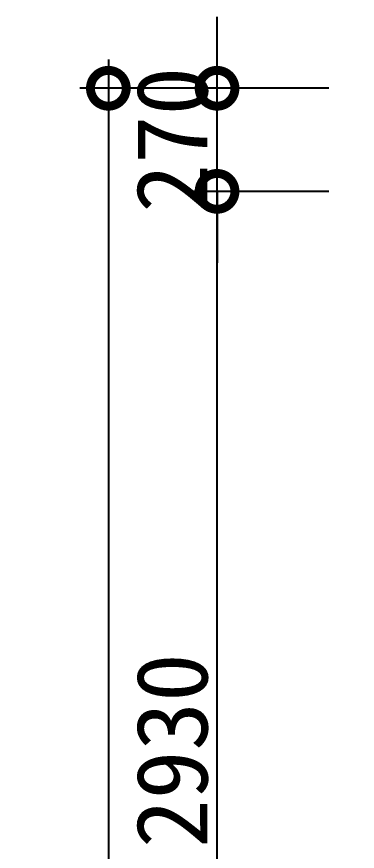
# Model space of a CAD drawing. Header units: millimetres. Extents: x -33522418 to 16198808, y -126322335 to -58690945.
# Drawn here: x -33269933 to -33269040, y -126308632 to -126306446 of the extents above; entities that cross this region are included whole.
import ezdxf

# ---------------------------------------------------------------- set-up
doc = ezdxf.new("R2010")
doc.units = ezdxf.units.MM
doc.header["$LTSCALE"] = 10
doc.header["$PDMODE"] = 3
doc.styles.get("Standard").update_dxf_attribs({"font": 'simkai.ttf'})
doc.dimstyles.new('75', dxfattribs={"dimscale": 75, "dimtxt": 2.5, "dimasz": 2.5, "dimexe": 1, "dimexo": 1, "dimgap": 0.3, "dimtad": 2, "dimdec": 0, "dimtxsty": 'Standard', "dimblk": 'DOTSMALL', "dimcen": 0.7, "dimdle": 1, "dimclrd": 1, "dimclre": 1, "dimclrt": 2, "dimadec": 0, "dimazin": 0, "dimtfac": 1, "dimtdec": 0, "dimtix": 1, "dimtmove": 2, "dimatfit": 3, "dimldrblk": 'DOTSMALL', "dimfxl": 1, "dimarcsym": 0})

# ---------------------------------------------------------------- blocks, each defined once
blk = doc.blocks.new('_DotSmall')
at = {"color": 0, "linetype": 'ByBlock', "const_width": 0.5}
blk.add_lwpolyline([(-0.0625, 0, 1), (0.0625, 0, 1)], format="xyb", close=True, dxfattribs=at)
blk = doc.blocks.new('*D52')
at = {"color": 1, "lineweight": -2, "transparency": 16777216}
for p, q in [((-33269407.3, -126309908.3), (-33269407.3, -126306828.3)), ((-33269114.7, -126306903.3), (-33269482.3, -126306903.3)), ((-33269114.7, -126309833.3), (-33269482.3, -126309833.3))]:
    blk.add_line(p, q, dxfattribs=at)
at = {"layer": 'Defpoints', "color": 0, "transparency": 16777216}
for p in [(-33269407.3, -126306903.3), (-33269039.7, -126306903.3), (-33269039.7, -126309833.3)]:
    blk.add_point(p, dxfattribs=at)
at = {"color": 1, "lineweight": -2, "transparency": 16777216, "xscale": 187.5, "yscale": 187.5, "zscale": 187.5}
for p, rotation in [((-33269407.3, -126306903.3), 90), ((-33269407.3, -126309833.3), 270)]:
    blk.add_blockref('_DotSmall', p, dxfattribs=dict(at, rotation=rotation))
at = {"color": 2, "transparency": 16777216, "insert": (-33269524.6, -126308368.3), "char_height": 187.5, "attachment_point": 5, "rotation": 90}
blk.add_mtext('2930', dxfattribs=at)
blk = doc.blocks.new('*D53')
at = {"color": 1, "lineweight": -2, "transparency": 16777216}
for p, q in [((-33269407.3, -126306633.3), (-33269407.3, -126306445.8)), ((-33269114.7, -126306633.3), (-33269482.3, -126306633.3)), ((-33269407.3, -126306903.3), (-33269407.3, -126306633.3)), ((-33269114.7, -126306903.3), (-33269482.3, -126306903.3)), ((-33269407.3, -126306903.3), (-33269407.3, -126307090.8))]:
    blk.add_line(p, q, dxfattribs=at)
at = {"layer": 'Defpoints', "color": 0, "transparency": 16777216}
for p in [(-33269407.3, -126306633.3), (-33269039.7, -126306633.3), (-33269039.7, -126306903.3)]:
    blk.add_point(p, dxfattribs=at)
at = {"color": 1, "lineweight": -2, "transparency": 16777216, "xscale": 187.5, "yscale": 187.5, "zscale": 187.5}
for p, rotation in [((-33269407.3, -126306633.3), 270), ((-33269407.3, -126306903.3), 90)]:
    blk.add_blockref('_DotSmall', p, dxfattribs=dict(at, rotation=rotation))
at = {"color": 2, "transparency": 16777216, "insert": (-33269524.6, -126306768.3), "char_height": 187.5, "attachment_point": 5, "rotation": 90}
blk.add_mtext('270', dxfattribs=at)
blk = doc.blocks.new('*D54')
at = {"color": 1, "lineweight": -2, "transparency": 16777216}
for p, q in [((-33269692.2, -126306558.3), (-33269692.2, -126319188.3)), ((-33269114.7, -126306633.3), (-33269767.2, -126306633.3)), ((-33269114.7, -126319113.3), (-33269767.2, -126319113.3))]:
    blk.add_line(p, q, dxfattribs=at)
at = {"layer": 'Defpoints', "color": 0, "transparency": 16777216}
for p in [(-33269039.7, -126306633.3), (-33269692.2, -126319113.3), (-33269039.7, -126319113.3)]:
    blk.add_point(p, dxfattribs=at)
at = {"color": 1, "lineweight": -2, "transparency": 16777216, "xscale": 187.5, "yscale": 187.5, "zscale": 187.5}
for p, rotation in [((-33269692.2, -126306633.3), 90), ((-33269692.2, -126319113.3), 270)]:
    blk.add_blockref('_DotSmall', p, dxfattribs=dict(at, rotation=rotation))
at = {"color": 2, "transparency": 16777216, "insert": (-33269809.5, -126312873.3), "char_height": 187.5, "attachment_point": 5, "rotation": 90}
blk.add_mtext('12480', dxfattribs=at)

msp = doc.modelspace()

# ---------------------------------------------------------------- dimensions: what is measured, and where the dimension line sits
at = {"color": 1}
for base, p1, p2, picture, middle in [((-33269407.3, -126306633.3), (-33269039.7, -126306903.3), (-33269039.7, -126306633.3), '*D53', (-33269524.6, -126306768.3)), ((-33269692.2, -126319113.3), (-33269039.7, -126306633.3), (-33269039.7, -126319113.3), '*D54', (-33269809.5, -126312873.3)), ((-33269407.3, -126306903.3), (-33269039.7, -126309833.3), (-33269039.7, -126306903.3), '*D52', (-33269524.6, -126308368.3))]:
    dim = msp.add_linear_dim(base=base, p1=p1, p2=p2, angle=90, dimstyle='75', dxfattribs=at)
    dim.commit()
    dim.dimension.update_dxf_attribs({"geometry": picture, "text_midpoint": middle})

doc.saveas('drawing.dxf')
